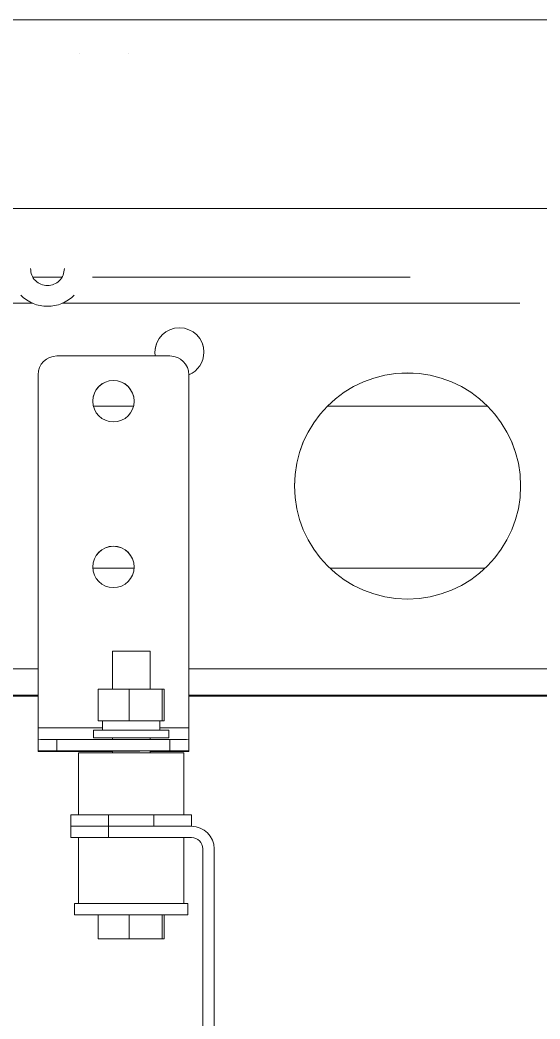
# Model space of a CAD drawing. Header units: millimetres. Extents: x -16985 to -606, y 2122 to 9380.
# Drawn here: x -1802.6 to -1664.7, y 4973 to 5238.2 of the extents above; entities that cross this region are included whole.
import ezdxf

# ---------------------------------------------------------------- set-up
doc = ezdxf.new("R2010")
doc.units = ezdxf.units.MM
doc.linetypes.add('K5LT32768', pattern=[0])
doc.linetypes.add('K5LT_THIN', pattern=[0])

msp = doc.modelspace()

# ---------------------------------------------------------------- linework, layer by layer
at = {"color": 7, "linetype": 'K5LT_THIN', "lineweight": 18}
for p, q in [((-2315.2925372915, 5238.1868339749), (-1575.2925372915, 5238.1868339749)), ((-1786.7922967817, 5229.1868339749), (-1786.7922967817, 5229.1725876811)), ((-1773.7927777961, 5229.1725876811), (-1773.7927777961, 5229.1868339749)), ((-2315.2925372915, 5188.1868339749), (-1575.2925372915, 5188.1868339749)), ((-1791.4684975201, 5169.9657941278), (-1799.1165770637, 5169.9657941278)), ((-1699.0695016828, 5169.9657941278), (-1783.3714415148, 5169.9657941278)), ((-1766.7173553183, 5149.0135129743), (-1766.7925372915, 5149.9992570663)), ((-1762.7925372915, 5149.0135129743), (-1792.7925372915, 5149.0135129743)), ((-1797.7925372915, 5144.0135693384), (-1797.7925372915, 5050.3146256017)), ((-1757.7925372915, 5144.0135693384), (-1757.7925372915, 5050.3146256017)), ((-1772.457549772, 5135.6765364887), (-1783.127524811, 5135.6765364887)), ((-1772.4611402211, 5135.6622918535), (-1783.1239343619, 5135.6622918535)), ((-1678.5433096638, 5135.6622918535), (-1721.0417649193, 5135.6622918535)), ((-1678.5575156428, 5135.6765364887), (-1721.0275589402, 5135.6765364887)), ((-1772.3028792422, 5092.67702122), (-1783.2821953409, 5092.67702122)), ((-1679.2070613532, 5092.67702122), (-1720.3780132298, 5092.67702122)), ((-1778.0832397185, 5070.6868339749), (-1778.0832397185, 5060.5868339749)), ((-1778.0832397185, 5070.6868339749), (-1768.0832397185, 5070.6868339749)), ((-1768.0832397185, 5060.5868339749), (-1768.0832397185, 5070.6868339749)), ((-1781.8406532624, 5052.1868339749), (-1781.8406532624, 5060.5868339749)), ((-1781.8406532624, 5060.5868339749), (-1773.6238765308, 5060.5868339749)), ((-1773.6238765308, 5052.1868339749), (-1773.6238765308, 5060.5868339749)), ((-1773.6238765308, 5060.5868339749), (-1764.8664629869, 5060.5868339749)), ((-1764.8664629869, 5052.1868339749), (-1764.8664629869, 5060.5868339749)), ((-1764.8664629869, 5060.5868339749), (-1764.3258261746, 5060.5868339749)), ((-1764.3258261746, 5052.1868339749), (-1764.3258261746, 5060.5868339749)), ((-1797.7925372915, 5058.6963973428), (-1850.2925372915, 5058.6963973428)), ((-1661.2925372915, 5058.6963973428), (-1757.7925372915, 5058.6963973428)), ((-1781.8406532624, 5052.1868339749), (-1773.6238765308, 5052.1868339749)), ((-1780.6832397185, 5052.1868339749), (-1780.6832397185, 5049.6868339749)), ((-1773.6238765308, 5052.1868339749), (-1764.8664629869, 5052.1868339749)), ((-1765.4832397185, 5049.6868339749), (-1765.4832397185, 5052.1868339749)), ((-1764.8664629869, 5052.1868339749), (-1764.3258261746, 5052.1868339749)), ((-1797.7925372915, 5050.3146256017), (-1797.7925372915, 5047.1666055771)), ((-1783.0832397185, 5049.6868339749), (-1783.0832397185, 5047.6868339749)), ((-1778.5526811045, 5049.6868339749), (-1783.0832397185, 5049.6868339749)), ((-1763.0832397185, 5049.6868339749), (-1778.5526811045, 5049.6868339749)), ((-1763.0832397185, 5047.6868339749), (-1763.0832397185, 5049.6868339749)), ((-1757.7925372915, 5050.3146256017), (-1757.7925372915, 5047.1666055771)), ((-1797.7925372915, 5044.1666393955), (-1797.7925372915, 5047.1666055771)), ((-1792.7925372915, 5047.1903466357), (-1792.7925372915, 5044.1903804542)), ((-1762.7925372915, 5047.1903466357), (-1792.7925372915, 5047.1903466357)), ((-1778.5526811045, 5047.6868339749), (-1783.0832397185, 5047.6868339749)), ((-1763.0832397185, 5047.6868339749), (-1778.5526811045, 5047.6868339749)), ((-1778.0832397185, 5047.6868339749), (-1778.0832397185, 5047.1903466357)), ((-1768.0832397185, 5047.1903466357), (-1768.0832397185, 5047.6868339749)), ((-1762.7925372915, 5044.1903804542), (-1762.7925372915, 5047.1903466357)), ((-1757.7925372915, 5047.1666055771), (-1757.7925372915, 5044.1666393955)), ((-1797.7925372915, 5044.0303657191), (-1797.7925372915, 5044.1666393955)), ((-1778.0832397185, 5044.0303657191), (-1797.7925372915, 5044.0303657191)), ((-1762.7925372915, 5044.1903804542), (-1792.7925372915, 5044.1903804542)), ((-1787.0832397185, 5043.6868339749), (-1787.0832397185, 5027.1868339749)), ((-1780.740457659, 5043.6868339749), (-1787.0832397185, 5043.6868339749)), ((-1770.7925372915, 5044.1428983369), (-1784.7925372915, 5044.1428983369)), ((-1784.7925372915, 5044.090668008), (-1778.0832397185, 5044.090668008)), ((-1759.0832397185, 5043.6868339749), (-1780.740457659, 5043.6868339749)), ((-1778.0832397185, 5044.1428983369), (-1778.0832397185, 5043.6868339749)), ((-1768.0832397185, 5043.6868339749), (-1768.0832397185, 5044.1395100536)), ((-1757.7925372915, 5044.0303657191), (-1768.0832397185, 5044.0303657191)), ((-1759.0832397185, 5027.1868339749), (-1759.0832397185, 5043.6868339749)), ((-1757.7925372915, 5044.0303657191), (-1757.7925372915, 5044.1666393955)), ((-1789.0832397185, 5024.1868339749), (-1789.0832397185, 5027.1868339749)), ((-1789.0832397185, 5027.1868339749), (-1779.0832397185, 5027.1868339749)), ((-1779.0832397185, 5027.1868339749), (-1779.0832397185, 5024.1868339749)), ((-1779.0832397185, 5027.1868339749), (-1767.0832397185, 5027.1868339749)), ((-1767.0832397185, 5024.1868339749), (-1767.0832397185, 5027.1868339749)), ((-1767.0832397185, 5027.1868339749), (-1757.0832397185, 5027.1868339749)), ((-1757.0832397185, 5027.1868339749), (-1757.0832397185, 5024.1868339749)), ((-1789.0832397185, 5021.1868339749), (-1789.0832397185, 5024.1868339749)), ((-1789.0832397185, 5024.1868339749), (-1779.0832397185, 5024.1868339749)), ((-1779.0832397185, 5024.1868339749), (-1779.0832397185, 5021.1868339749)), ((-1779.0832397185, 5024.1868339749), (-1757.0832397185, 5024.1868339749)), ((-1779.0832397185, 5021.1868339749), (-1789.0832397185, 5021.1868339749)), ((-1787.0832397185, 5021.1868339749), (-1787.0832397185, 5003.6868339749)), ((-1779.0832397185, 5021.1868339749), (-1757.0832397185, 5021.1868339749)), ((-1759.0832397185, 5003.6868339749), (-1759.0832397185, 5021.1868339749)), ((-1754.0832397185, 5018.1868339749), (-1754.0832397185, 4898.3935851104)), ((-1751.0832397185, 5018.1868339749), (-1751.0832397185, 4900.3758686873)), ((-1788.0832397185, 5003.6868339749), (-1788.0832397185, 5000.6868339749)), ((-1788.0832397185, 5003.6868339749), (-1758.0832397185, 5003.6868339749)), ((-1758.0832397185, 5000.6868339749), (-1758.0832397185, 5003.6868339749)), ((-1788.0832397185, 5000.6868339749), (-1758.0832397185, 5000.6868339749)), ((-1781.8406532624, 5000.6868339749), (-1781.8406532624, 4994.2868339749)), ((-1773.6238765308, 5000.6868339749), (-1773.6238765308, 4994.2868339749)), ((-1764.8664629869, 5000.6868339749), (-1764.8664629869, 4994.2868339749)), ((-1764.3258261746, 5000.6868339749), (-1764.3258261746, 4994.2868339749)), ((-1773.6238765308, 4994.2868339749), (-1781.8406532624, 4994.2868339749)), ((-1764.8664629869, 4994.2868339749), (-1773.6238765308, 4994.2868339749)), ((-1764.3258261746, 4994.2868339749), (-1764.8664629869, 4994.2868339749))]:
    msp.add_line(p, q, dxfattribs=at)
at = {"color": 8, "linetype": 'K5LT32768', "lineweight": 15, "true_color": 0x808080}
for p, q in [((-1799.2147531003, 5162.9991105196), (-2120.2925372915, 5162.9991105196)), ((-1670.0184634913, 5162.9991105196), (-1791.3703214827, 5162.9991105196)), ((-1797.7925372915, 5066.0002039832), (-1850.2925372915, 5066.0002039832)), ((-1631.3173036684, 5066.0002039832), (-1757.7925372915, 5066.0002039832)), ((-1797.7925372915, 5058.9670454109), (-1850.2925372915, 5058.9670454109)), ((-1661.2925372915, 5058.9670454109), (-1757.7925372915, 5058.9670454109)), ((-1780.6832397185, 5050.3146256017), (-1797.7925372915, 5050.3146256017)), ((-1757.7925372915, 5050.3146256017), (-1765.4832397185, 5050.3146256017)), ((-1784.7925372915, 5044.090668008), (-1784.7925372915, 5044.1428983369))]:
    msp.add_line(p, q, dxfattribs=at)
at = {"color": 7, "linetype": 'K5LT_THIN', "const_width": 0.18}
for points in [[(-1784.7925372915, 5044.1428983369), (-1786.2160420396, 5044.1420084843), (-1787.5425372915, 5044.1393995683), (-1788.681624588, 5044.1352493824), (-1789.5556770123, 5044.1298407547), (-1790.1051293361, 5044.1235422744), (-1790.2925372915, 5044.1167831725), (-1790.1051293361, 5044.1100240705), (-1789.5556770123, 5044.1037255902), (-1788.681624588, 5044.0983169626), (-1787.5425372915, 5044.0941667766), (-1786.2160420396, 5044.0915578606), (-1784.7925372915, 5044.090668008)], [(-1768.0832397185, 5044.0940562914), (-1768.0425372915, 5044.0941667766), (-1766.903449995, 5044.0983169626), (-1766.0293975707, 5044.1037255902), (-1765.4799452469, 5044.1100240705), (-1765.2925372915, 5044.1167831725), (-1765.4799452469, 5044.1235422744), (-1766.0293975707, 5044.1298407547), (-1766.903449995, 5044.1352493824), (-1768.0425372915, 5044.1393995683), (-1769.3690325434, 5044.1420084843), (-1770.7925372915, 5044.1428983369)]]:
    msp.add_lwpolyline(points, dxfattribs=at)
at = {"color": 7, "linetype": 'K5LT_THIN', "lineweight": 18}
for centre, radius in [((-1777.7925779208, 5137.0136375501), 5.499959370767728), ((-1777.7925779208, 5093.0141335542), 5.499959370768865)]:
    msp.add_circle(centre, radius, dxfattribs=at)
for centre, radius, start, end in [((-1760.2925372915, 5149.9992004268), 6.500000000246999, 0.0004992620976123, 179.9995007379024), ((-1760.2925372915, 5149.9849557916), 6.500000000246999, 0.0004992620976123, 179.9995007379024), ((-1760.2924673344, 5149.999278065), 6.499930042948323, 292.6194538419996, 359.9998148997995), ((-1792.7925654734, 5144.0135411562), 4.999971818185555, 89.9996770575008, 179.9996770537958), ((-1762.7925091096, 5144.0135411562), 4.999971818186467, 0.0003229462042603, 90.0003229424992), ((-1699.7925372915, 5114.4993896408), 30.00000000119359, 0.0005110986995125, 179.9994889013005), ((-1699.7925372915, 5114.4851450056), 30.00000000119359, 0.0005110986995125, 179.9994889013005), ((-1777.7925372915, 5136.999358703), 5.500000000183809, 0.0004678457023394, 179.9995321542976), ((-1777.7925372915, 5136.9851090833), 5.500000000226541, 0.0005197710990157, 179.999480228901), ((-1699.7925372915, 5114.4999248621), 30.00000000119359, 180.0005110986995, 359.9994889013005), ((-1777.7925372915, 5092.9998547071), 5.500000000183809, 0.0004678457023394, 179.9995321542976), ((-1777.7925372915, 5092.9856050875), 5.500000000226769, 0.0005197710990156, 179.999480228901), ((-1794.0425091096, 4783.9155351997), 263.2777787170891, 89.72797408470001, 90.81612681009999), ((-1761.5425654734, 4783.9155351995), 263.2777787172412, 89.1838731899, 90.27202591529999), ((-1794.0425091095, 4780.9155690184), 263.2777787168981, 89.72797408470001, 90.81612681019999), ((-1761.5425654735, 4780.9155690181), 263.2777787171813, 89.1838731898, 90.2720259153), ((-1757.0832397185, 5018.1868339749), 6, 0, 90), ((-1757.0832397185, 5018.1868339749), 3.000000000000227, 0, 90)]:
    msp.add_arc(centre, radius, start, end, dxfattribs=at)
for points in [[(-1799.792509862809, 5172.186833969628), (-1799.724870376975, 5171.597866281335), (-1799.589591405307, 5170.419930904749), (-1798.548977257279, 5168.922020509858), (-1797.061531491972, 5167.921148321785), (-1795.292537286074, 5167.569688614236), (-1793.523543081005, 5167.92114832595), (-1792.036097318053, 5168.922020517524), (-1790.995483173552, 5170.419930914864), (-1790.860204204657, 5171.59786629177), (-1790.792564720209, 5172.186833980221)], [(-1802.363537418991, 5165.115833848827), (-1801.8744303147, 5164.678971697748), (-1800.896216106119, 5163.805247395594), (-1799.140754370753, 5162.89641611124), (-1797.256814709434, 5162.297757978195), (-1795.947296430151, 5162.223872456813), (-1795.292537290509, 5162.186929696122)], [(-1795.292537292496, 5162.186929696106), (-1794.637778152854, 5162.223872456798), (-1793.328259873569, 5162.297757978182), (-1791.444320212248, 5162.896416111229), (-1789.688858476881, 5163.805247395587), (-1788.7106442683, 5164.678971697743), (-1788.221537164009, 5165.115833848822)]]:
    msp.add_open_spline(points, degree=3, dxfattribs=at)

doc.saveas('drawing.dxf')
